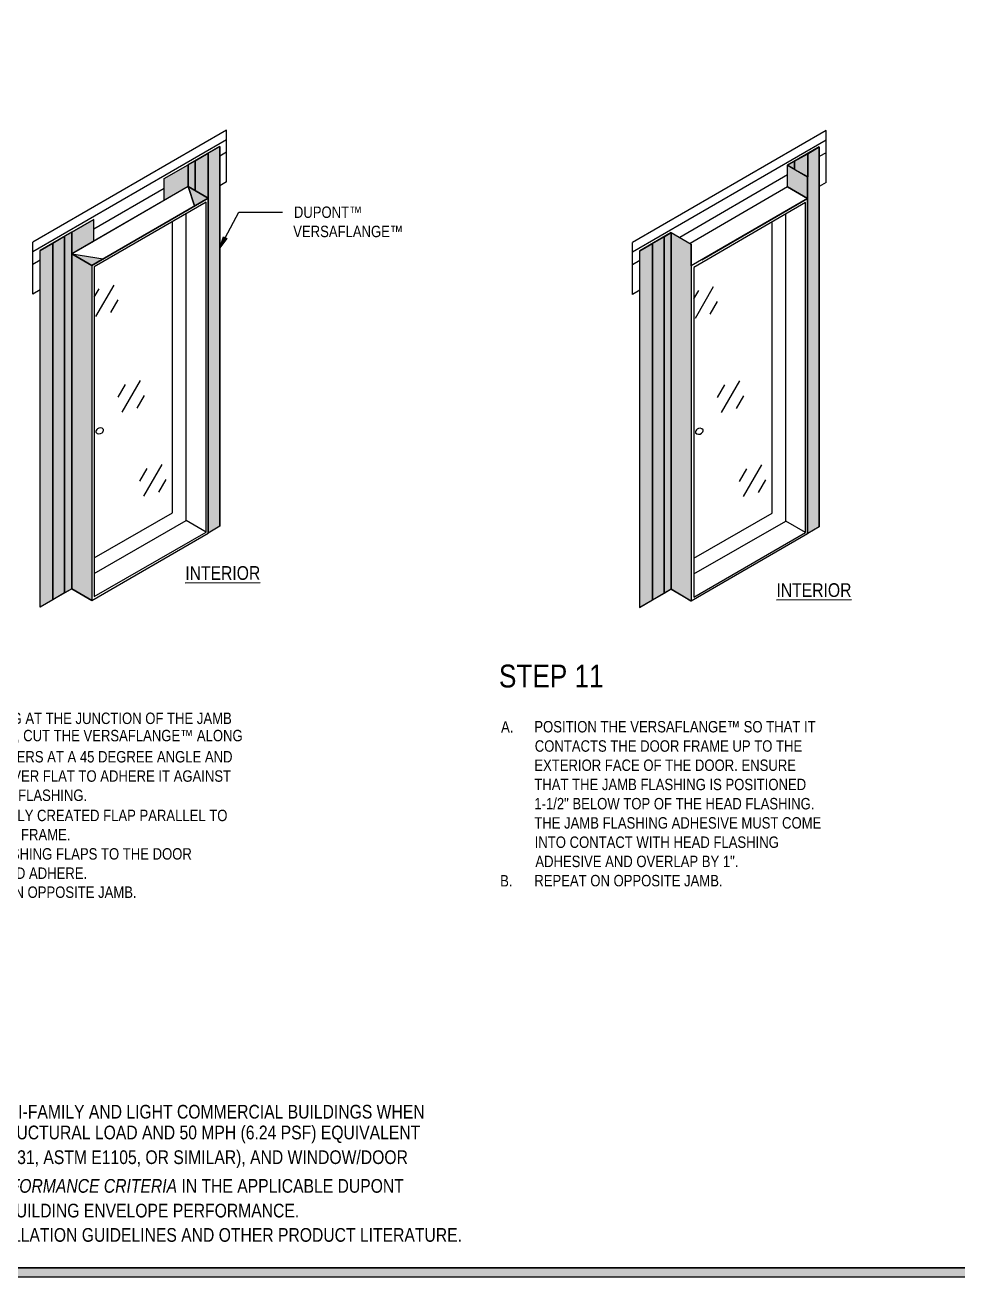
# Model space of a CAD drawing. Header units: inches. Extents: x -20.8 to 74.7, y -53.7 to 19.1.
# Drawn here: x -10.55 to 2.22, y -53.75 to -36.62 of the extents above; entities that cross this region are included whole.
import ezdxf

# ---------------------------------------------------------------- set-up
doc = ezdxf.new("R2010")
doc.units = ezdxf.units.IN
doc.header["$MEASUREMENT"] = 0
for name, color, linetype, lineweight in [('.ATI-DETAIL', 7, 'Continuous', 0), ('.ATI-HATCH', 7, 'Continuous', 0), ('.ATI-TEXT', 7, 'Continuous', 0), ('G-ANNO-TTLB', 7, 'Continuous', 0), ('TYVEK', 7, 'Continuous', 0)]:
    doc.layers.add(name, color=color, linetype=linetype, lineweight=lineweight)

# ---------------------------------------------------------------- blocks, each defined once
blk = doc.blocks.new('Block_638')
at = {"layer": '.ATI-TEXT', "char_height": 0.2, "attachment_point": 7}
for s, insert in [('\\C18;\\c0;\\FArial Narrow|b0|i0|c1;\\H0.156250;\\W1.000000;A.', (-4.033, -46.3)), ('\\C18;\\c0;\\FArial Narrow|b0|i0|c1;\\H0.156250;\\W1.000000;POSITION THE VERSAFLANGE™ SO THAT IT ', (-3.578, -46.3)), ('\\C18;\\c0;\\FArial Narrow|b0|i0|c1;\\H0.156250;\\W1.000000;CONTACTS THE DOOR FRAME UP TO THE ', (-3.572, -46.564)), ('\\C18;\\c0;\\FArial Narrow|b0|i0|c1;\\H0.156250;\\W1.000000;EXTERIOR FACE OF THE DOOR. ENSURE', (-3.578, -46.827)), ('\\C18;\\c0;\\FArial Narrow|b0|i0|c1;\\H0.156250;\\W1.000000;THAT THE JAMB FLASHING IS POSITIONED', (-3.578, -47.09)), ('\\C18;\\c0;\\FArial Narrow|b0|i0|c1;\\H0.156250;\\W1.000000;1-1/2" BELOW TOP OF THE HEAD FLASHING.', (-3.578, -47.353)), ('\\C18;\\c0;\\FArial Narrow|b0|i0|c1;\\H0.156250;\\W1.000000;THE JAMB FLASHING ADHESIVE MUST COME', (-3.579, -47.616)), ('\\C18;\\c0;\\FArial Narrow|b0|i0|c1;\\H0.156250;\\W1.000000;INTO CONTACT WITH HEAD FLASHING', (-3.573, -47.88)), ('\\C18;\\c0;\\FArial Narrow|b0|i0|c1;\\H0.156250;\\W1.000000;ADHESIVE AND OVERLAP BY 1".', (-3.564, -48.143)), ('\\C18;\\c0;\\FArial Narrow|b0|i0|c1;\\H0.156250;\\W1.000000;B.', (-4.046, -48.406)), ('\\C18;\\c0;\\FArial Narrow|b0|i0|c1;\\H0.156250;\\W1.000000;REPEAT ON OPPOSITE JAMB.', (-3.578, -48.406))]:
    blk.add_mtext(s, dxfattribs=dict(at, insert=insert))
blk = doc.blocks.new('Block_640')
at = {"layer": '.ATI-TEXT', "char_height": 0.2, "attachment_point": 7}
for s, insert in [('\\C18;\\c0;\\FArial Narrow|b0|i0|c1;\\H0.156250;\\W1.000000;A.', (-12.063, -46.185)), ('\\C18;\\c0;\\FArial Narrow|b0|i0|c1;\\H0.156250;\\W1.000000;BEGINNING AT THE JUNCTION OF THE JAMB', (-11.596, -46.185)), ('\\C18;\\c0;\\FArial Narrow|b0|i0|c1;\\H0.156250;\\W1.000000;AND HEAD, CUT THE VERSAFLANGE™ ALONG', (-11.596, -46.448)), ('\\C18;\\c0;\\FArial Narrow|b0|i0|c1;\\H0.156250;\\W1.000000;THE CORNERS AT A 45 DEGREE ANGLE AND', (-11.596, -46.711)), ('\\C18;\\c0;\\FArial Narrow|b0|i0|c1;\\H0.156250;\\W1.000000;FOLD IT OVER FLAT TO ADHERE IT AGAINST', (-11.596, -46.975)), ('\\C18;\\c0;\\FArial Narrow|b0|i0|c1;\\H0.156250;\\W1.000000;THE HEAD FLASHING.', (-11.596, -47.238)), ('\\C18;\\c0;\\FArial Narrow|b0|i0|c1;\\H0.156250;\\W1.000000;B.', (-12.064, -47.514)), ('\\C18;\\c0;\\FArial Narrow|b0|i0|c1;\\H0.156250;\\W1.000000;FOLD NEWLY CREATED FLAP PARALLEL TO', (-11.596, -47.514)), ('\\C18;\\c0;\\FArial Narrow|b0|i0|c1;\\H0.156250;\\W1.000000;THE DOOR FRAME.', (-11.596, -47.777)), ('\\C18;\\c0;\\FArial Narrow|b0|i0|c1;\\H0.156250;\\W1.000000;C.', (-12.064, -48.04)), ('\\C18;\\c0;\\FArial Narrow|b0|i0|c1;\\H0.156250;\\W1.000000;FOLD FLASHING FLAPS TO THE DOOR', (-11.596, -48.04)), ('\\C18;\\c0;\\FArial Narrow|b0|i0|c1;\\H0.156250;\\W1.000000;FRAME AND ADHERE.', (-11.596, -48.302)), ('\\C18;\\c0;\\FArial Narrow|b0|i0|c1;\\H0.156250;\\W1.000000;D.', (-12.064, -48.564)), ('\\C18;\\c0;\\FArial Narrow|b0|i0|c1;\\H0.156250;\\W1.000000;REPEAT ON OPPOSITE JAMB.', (-11.596, -48.564))]:
    blk.add_mtext(s, dxfattribs=dict(at, insert=insert))
blk = doc.blocks.new('Block_643')
at = {"layer": '.ATI-TEXT', "char_height": 0.2, "attachment_point": 7}
for s, insert in [('\\C18;\\c0;\\FArial Narrow|b0|i0|c1;\\H0.156250;\\W1.000000;DUPONT', (-6.868, -39.26)), ('\\C18;\\c0;\\FArial Narrow|b0|i0|c1;\\H0.156250;\\W1.000000;™', (-6.113, -39.259)), ('\\C18;\\c0;\\FArial Narrow|b0|i0|c1;\\H0.156250;\\W1.000000;VERSAFLANGE™', (-6.877, -39.523))]:
    blk.add_mtext(s, dxfattribs=dict(at, insert=insert))
blk = doc.blocks.new('Block_642')
at = {"layer": '.ATI-TEXT', "true_color": 0x000000, "transparency": 33554687}
h = blk.add_hatch(color=18, dxfattribs=at)
h.dxf.hatch_style = 2
h.paths.add_polyline_path([(-7.786, -39.54), (-7.883, -39.666), (-7.832, -39.516)])
at = {"layer": '.ATI-TEXT', "color": 18, "lineweight": 0, "true_color": 0x000000}
for p, q in [((-7.809, -39.528), (-7.623, -39.18)), ((-7.623, -39.18), (-7.025, -39.18))]:
    blk.add_line(p, q, dxfattribs=at)
at = {"layer": '.ATI-TEXT'}
blk.add_lwpolyline([(-7.786, -39.54), (-7.883, -39.666), (-7.832, -39.516), (-7.832, -39.516)], close=True, dxfattribs=at)
blk.add_blockref('Block_643', (0, 0), dxfattribs=at)
blk = doc.blocks.new('Block_658')
at = {"layer": '.ATI-TEXT', "char_height": 0.2, "attachment_point": 7}
for s, insert in [('\\L\\C18;\\c0;\\FArial Narrow|b0|i0|c1;\\H0.187500;\\W1.000000;NOTES:\\l', (-20.115, -51.246)), ('\\C18;\\c0;\\FArial Narrow|b0|i0|c1;\\H0.187500;\\W1.000000;INSTALLATION IS APPLICABLE FOR SINGLE-FAMILY RESIDENTIAL & WOOD-FRAMED MULITI-FAMILY AND LIGHT COMMERCIAL BUILDINGS WHEN ', (-20.115, -51.584)), ('\\C18;\\c0;\\FArial Narrow|b0|i0|c1;\\H0.187500;\\W1.000000;PERFORMANCE REQUIREMENTS DO NOT EXCEED ASTM E1677 (65 MPH EQUIVALENT STRUCTURAL LOAD AND 50 MPH (6.24 PSF) EQUIVALENT', (-20.115, -51.922)), ('\\C18;\\c0;\\FArial Narrow|b0|i0|c1;\\H0.187500;\\W1.000000;WIND-DRIVEN RAIN WATER INFILTRATION WHEN TESTED IN ACCORDANCE WITH ASTM E331, ASTM E1105, OR SIMILAR), AND WINDOW/DOOR', (-20.115, -52.26)), ('\\C18;\\c0;\\FArial Narrow|b0|i0|c1;\\H0.187500;\\W1.000000;DESIGN RATINGS THAT DO NOT EXCEED DP45. SEE \\FArial Narrow Italic|b0|i1|c1;APPLICABLE STRUCTURES AND PERFORMANCE CRITERIA \\FArial Narrow|b0|i0|c1;IN THE APPLICABLE DUPONT', (-20.112, -52.599)), ('\\C18;\\c0;\\FArial Narrow|b0|i0|c1;\\H0.187500;\\W1.000000;INSTALLATION GUIDELINE FOR MORE INFORMATION REGARDING BUILDING TYPES AND BUILDING ENVELOPE PERFORMANCE.  ', (-20.112, -52.937)), ('\\C18;\\c0;\\FArial Narrow|b0|i0|c1;\\H0.187500;\\W1.000000;ALWAYS CHECK \\L\\C160;\\c16730368;BUILDING.DUPON\\l\\LT\\l\\L.COM\\l\\C18;\\c0; FOR THE LATEST VERSIONS OF DUPONT INSTALLATION GUIDELINES AND OTHER PRODUCT LITERATURE.', (-20.092, -53.27))]:
    blk.add_mtext(s, dxfattribs=dict(at, insert=insert))

msp = doc.modelspace()

# ---------------------------------------------------------------- hatches: boundary and pattern name
at = {"layer": '.ATI-HATCH', "true_color": 0x808080, "transparency": 33554687}
h = msp.add_hatch(color=8, dxfattribs=at)
edge = h.paths.add_edge_path()
edge.add_spline(control_points=[(-9.634, -39.907), (-9.634, -39.907), (-9.479, -39.818), (-9.479, -39.818), (-9.479, -39.818), (-9.907, -39.749), (-9.907, -39.749), (-9.907, -39.749), (-9.634, -39.907), (-9.634, -39.907)], knot_values=[0, 0, 0, 0, 1, 1, 1, 2, 2, 2, 3, 3, 3, 3], degree=3, periodic=0)
edge = h.paths.add_edge_path()
edge.add_spline(control_points=[(-9.634, -44.491), (-9.634, -44.491), (-9.634, -44.491), (-9.634, -44.491), (-9.634, -44.491), (-9.634, -44.491), (-9.634, -44.491), (-9.634, -44.491), (-9.634, -44.491), (-9.634, -44.491)], knot_values=[0, 0, 0, 0, 1, 1, 1, 2, 2, 2, 3, 3, 3, 3], degree=3, periodic=0)
edge.add_line((-9.634, -44.491), (-9.634, -44.491))
edge = h.paths.add_edge_path()
edge.add_spline(control_points=[(-8.227, -39.093), (-8.227, -39.093), (-8.043, -38.986), (-8.043, -38.986), (-8.043, -38.986), (-8.043, -43.572), (-8.043, -43.572), (-8.043, -43.572), (-8.042, -43.572), (-8.042, -43.572), (-8.042, -43.572), (-8.042, -38.372), (-8.042, -38.372), (-8.042, -38.372), (-8.22, -38.475), (-8.22, -38.475), (-8.22, -38.475), (-8.22, -38.884), (-8.22, -38.884), (-8.22, -38.884), (-8.316, -38.828), (-8.316, -38.828), (-8.316, -38.828), (-8.227, -39.093), (-8.227, -39.093)], knot_values=[0, 0, 0, 0, 1, 1, 1, 2, 2, 2, 3, 3, 3, 4, 4, 4, 5, 5, 5, 6, 6, 6, 7, 7, 7, 8, 8, 8, 8], degree=3, periodic=0)
edge.add_line((-8.227, -39.093), (-8.227, -39.093))
edge = h.paths.add_edge_path()
edge.add_spline(control_points=[(-8.22, -38.475), (-8.22, -38.475), (-8.316, -38.531), (-8.316, -38.531), (-8.316, -38.531), (-8.316, -38.828), (-8.316, -38.828), (-8.316, -38.828), (-8.22, -38.884), (-8.22, -38.884), (-8.22, -38.884), (-8.22, -38.475), (-8.22, -38.475)], knot_values=[0, 0, 0, 0, 1, 1, 1, 2, 2, 2, 3, 3, 3, 4, 4, 4, 4], degree=3, periodic=0)
edge.add_line((-8.22, -38.475), (-8.22, -38.475))
edge = h.paths.add_edge_path()
edge.add_spline(control_points=[(-7.883, -38.578), (-7.883, -38.578), (-7.883, -38.28), (-7.883, -38.28), (-7.883, -38.28), (-8.042, -38.372), (-8.042, -38.372), (-8.042, -38.372), (-8.042, -43.57), (-8.042, -43.57), (-8.042, -43.57), (-7.883, -43.477), (-7.883, -43.477), (-7.883, -43.477), (-7.883, -38.578), (-7.883, -38.578)], knot_values=[0, 0, 0, 0, 1, 1, 1, 2, 2, 2, 3, 3, 3, 4, 4, 4, 5, 5, 5, 5], degree=3, periodic=0)
edge.add_line((-7.883, -38.578), (-7.883, -38.578))
edge = h.paths.add_edge_path()
edge.add_spline(control_points=[(-9.634, -39.907), (-9.634, -39.907), (-9.907, -39.749), (-9.907, -39.749), (-9.907, -39.749), (-9.907, -44.333), (-9.907, -44.333), (-9.907, -44.333), (-9.634, -44.491), (-9.634, -44.491), (-9.634, -44.491), (-9.634, -39.907), (-9.634, -39.907)], knot_values=[0, 0, 0, 0, 1, 1, 1, 2, 2, 2, 3, 3, 3, 4, 4, 4, 4], degree=3, periodic=0)
edge.add_line((-9.634, -39.907), (-9.634, -39.907))
edge = h.paths.add_edge_path()
edge.add_spline(control_points=[(-10.167, -39.735), (-10.167, -39.735), (-10.167, -39.602), (-10.167, -39.602), (-10.167, -39.602), (-10.34, -39.702), (-10.34, -39.702), (-10.34, -39.702), (-10.34, -40.242), (-10.34, -40.242), (-10.34, -40.242), (-10.34, -44.584), (-10.34, -44.584), (-10.34, -44.584), (-10.167, -44.484), (-10.167, -44.484), (-10.167, -44.484), (-10.167, -39.735), (-10.167, -39.735)], knot_values=[0, 0, 0, 0, 1, 1, 1, 2, 2, 2, 3, 3, 3, 4, 4, 4, 5, 5, 5, 6, 6, 6, 6], degree=3, periodic=0)
edge.add_line((-10.167, -39.735), (-10.167, -39.735))
edge = h.paths.add_edge_path()
edge.add_spline(control_points=[(-10.005, -39.641), (-10.005, -39.641), (-10.005, -39.509), (-10.005, -39.509), (-10.005, -39.509), (-10.167, -39.602), (-10.167, -39.602), (-10.167, -39.602), (-10.167, -39.735), (-10.167, -39.735), (-10.167, -39.735), (-10.167, -44.484), (-10.167, -44.484), (-10.167, -44.484), (-10.005, -44.39), (-10.005, -44.39), (-10.005, -44.39), (-10.005, -39.641), (-10.005, -39.641)], knot_values=[0, 0, 0, 0, 1, 1, 1, 2, 2, 2, 3, 3, 3, 4, 4, 4, 5, 5, 5, 6, 6, 6, 6], degree=3, periodic=0)
edge.add_line((-10.005, -39.641), (-10.005, -39.641))
edge = h.paths.add_edge_path()
edge.add_spline(control_points=[(-9.907, -39.749), (-9.907, -39.749), (-9.907, -39.452), (-9.907, -39.452), (-9.907, -39.452), (-10.005, -39.509), (-10.005, -39.509), (-10.005, -39.509), (-10.005, -39.641), (-10.005, -39.641), (-10.005, -39.641), (-10.005, -44.39), (-10.005, -44.39), (-10.005, -44.39), (-9.907, -44.333), (-9.907, -44.333), (-9.907, -44.333), (-9.907, -39.749), (-9.907, -39.749)], knot_values=[0, 0, 0, 0, 1, 1, 1, 2, 2, 2, 3, 3, 3, 4, 4, 4, 5, 5, 5, 6, 6, 6, 6], degree=3, periodic=0)
edge.add_line((-9.907, -39.749), (-9.907, -39.749))
edge = h.paths.add_edge_path()
edge.add_spline(control_points=[(-8.316, -38.531), (-8.316, -38.531), (-8.642, -38.72), (-8.642, -38.72), (-8.642, -38.72), (-8.642, -39.017), (-8.642, -39.017), (-8.642, -39.017), (-8.316, -38.828), (-8.316, -38.828), (-8.316, -38.828), (-8.316, -38.531), (-8.316, -38.531)], knot_values=[0, 0, 0, 0, 1, 1, 1, 2, 2, 2, 3, 3, 3, 4, 4, 4, 4], degree=3, periodic=0)
edge.add_line((-8.316, -38.531), (-8.316, -38.531))
edge = h.paths.add_edge_path()
edge.add_spline(control_points=[(-8.043, -38.986), (-8.043, -38.986), (-8.316, -38.828), (-8.316, -38.828), (-8.316, -38.828), (-8.227, -39.093), (-8.227, -39.093), (-8.227, -39.093), (-8.043, -38.986), (-8.043, -38.986)], knot_values=[0, 0, 0, 0, 1, 1, 1, 2, 2, 2, 3, 3, 3, 3], degree=3, periodic=0)
edge.add_line((-8.043, -38.986), (-8.043, -38.986))
edge = h.paths.add_edge_path()
edge.add_spline(control_points=[(-9.479, -39.818), (-9.479, -39.818), (-9.907, -39.749), (-9.907, -39.749), (-9.907, -39.749), (-9.634, -39.907), (-9.634, -39.907), (-9.634, -39.907), (-9.479, -39.818), (-9.479, -39.818)], knot_values=[0, 0, 0, 0, 1, 1, 1, 2, 2, 2, 3, 3, 3, 3], degree=3, periodic=0)
edge.add_line((-9.479, -39.818), (-9.479, -39.818))
h = msp.add_hatch(color=8, dxfattribs=at)
edge = h.paths.add_edge_path()
edge.add_spline(control_points=[(-0.016, -38.481), (-0.016, -38.481), (-0.112, -38.537), (-0.112, -38.537), (-0.112, -38.537), (-0.016, -38.593), (-0.016, -38.593), (-0.016, -38.593), (-0.016, -38.481), (-0.016, -38.481)], knot_values=[0, 0, 0, 0, 1, 1, 1, 2, 2, 2, 3, 3, 3, 3], degree=3, periodic=0)
edge = h.paths.add_edge_path()
edge.add_spline(control_points=[(0.162, -38.379), (0.162, -38.379), (-0.016, -38.481), (-0.016, -38.481), (-0.016, -38.481), (-0.016, -38.593), (-0.016, -38.593), (-0.016, -38.593), (0.162, -38.695), (0.162, -38.695), (0.162, -38.695), (0.162, -38.379), (0.162, -38.379)], knot_values=[0, 0, 0, 0, 1, 1, 1, 2, 2, 2, 3, 3, 3, 4, 4, 4, 4], degree=3, periodic=0)
edge.add_line((0.162, -38.379), (0.162, -38.379))
edge = h.paths.add_edge_path()
edge.add_spline(control_points=[(0.321, -38.584), (0.321, -38.584), (0.321, -38.286), (0.321, -38.286), (0.321, -38.286), (0.162, -38.379), (0.162, -38.379), (0.162, -38.379), (0.162, -43.576), (0.162, -43.576), (0.162, -43.576), (0.321, -43.484), (0.321, -43.484), (0.321, -43.484), (0.321, -38.584), (0.321, -38.584)], knot_values=[0, 0, 0, 0, 1, 1, 1, 2, 2, 2, 3, 3, 3, 4, 4, 4, 5, 5, 5, 5], degree=3, periodic=0)
edge.add_line((0.321, -38.584), (0.321, -38.584))
h = msp.add_hatch(color=8, dxfattribs=at)
edge = h.paths.add_edge_path()
edge.add_spline(control_points=[(0.161, -38.695), (0.161, -38.695), (-0.112, -38.537), (-0.112, -38.537), (-0.112, -38.537), (-0.112, -38.834), (-0.112, -38.834), (-0.112, -38.834), (0.161, -38.992), (0.161, -38.992), (0.161, -38.992), (0.161, -38.695), (0.161, -38.695)], knot_values=[0, 0, 0, 0, 1, 1, 1, 2, 2, 2, 3, 3, 3, 4, 4, 4, 4], degree=3, periodic=0)
edge = h.paths.add_edge_path()
edge.add_spline(control_points=[(-1.963, -39.741), (-1.963, -39.741), (-1.963, -39.608), (-1.963, -39.608), (-1.963, -39.608), (-2.136, -39.709), (-2.136, -39.709), (-2.136, -39.709), (-2.136, -40.248), (-2.136, -40.248), (-2.136, -40.248), (-2.136, -44.59), (-2.136, -44.59), (-2.136, -44.59), (-1.963, -44.49), (-1.963, -44.49), (-1.963, -44.49), (-1.963, -39.741), (-1.963, -39.741)], knot_values=[0, 0, 0, 0, 1, 1, 1, 2, 2, 2, 3, 3, 3, 4, 4, 4, 5, 5, 5, 6, 6, 6, 6], degree=3, periodic=0)
edge.add_line((-1.963, -39.741), (-1.963, -39.741))
edge = h.paths.add_edge_path()
edge.add_spline(control_points=[(-1.801, -39.648), (-1.801, -39.648), (-1.801, -39.515), (-1.801, -39.515), (-1.801, -39.515), (-1.963, -39.608), (-1.963, -39.608), (-1.963, -39.608), (-1.963, -39.741), (-1.963, -39.741), (-1.963, -39.741), (-1.963, -44.49), (-1.963, -44.49), (-1.963, -44.49), (-1.801, -44.396), (-1.801, -44.396), (-1.801, -44.396), (-1.801, -39.648), (-1.801, -39.648)], knot_values=[0, 0, 0, 0, 1, 1, 1, 2, 2, 2, 3, 3, 3, 4, 4, 4, 5, 5, 5, 6, 6, 6, 6], degree=3, periodic=0)
edge.add_line((-1.801, -39.648), (-1.801, -39.648))
edge = h.paths.add_edge_path()
edge.add_spline(control_points=[(-1.704, -39.458), (-1.704, -39.458), (-1.801, -39.515), (-1.801, -39.515), (-1.801, -39.515), (-1.801, -39.648), (-1.801, -39.648), (-1.801, -39.648), (-1.801, -44.396), (-1.801, -44.396), (-1.801, -44.396), (-1.704, -44.339), (-1.704, -44.339), (-1.704, -44.339), (-1.704, -39.458), (-1.704, -39.458)], knot_values=[0, 0, 0, 0, 1, 1, 1, 2, 2, 2, 3, 3, 3, 4, 4, 4, 5, 5, 5, 5], degree=3, periodic=0)
edge.add_line((-1.704, -39.458), (-1.704, -39.458))
edge = h.paths.add_edge_path()
edge.add_spline(control_points=[(-1.431, -39.616), (-1.431, -39.616), (-1.704, -39.458), (-1.704, -39.458), (-1.704, -39.458), (-1.704, -39.755), (-1.704, -39.755), (-1.704, -39.755), (-1.704, -44.339), (-1.704, -44.339), (-1.704, -44.339), (-1.435, -44.5), (-1.435, -44.5), (-1.435, -44.5), (-1.431, -44.497), (-1.431, -44.497), (-1.431, -44.497), (-1.431, -39.616), (-1.431, -39.616)], knot_values=[0, 0, 0, 0, 1, 1, 1, 2, 2, 2, 3, 3, 3, 4, 4, 4, 5, 5, 5, 6, 6, 6, 6], degree=3, periodic=0)
edge.add_line((-1.431, -39.616), (-1.431, -39.616))
h = msp.add_hatch(color=8, dxfattribs=at)
edge = h.paths.add_edge_path()
edge.add_spline(control_points=[(-8.316, -38.828), (-8.316, -38.828), (-8.227, -39.093), (-8.227, -39.093), (-8.227, -39.093), (-8.043, -38.986), (-8.043, -38.986), (-8.043, -38.986), (-8.316, -38.828), (-8.316, -38.828)], knot_values=[0, 0, 0, 0, 1, 1, 1, 2, 2, 2, 3, 3, 3, 3], degree=3, periodic=0)
edge = h.paths.add_edge_path()
edge.add_spline(control_points=[(-9.479, -39.818), (-9.479, -39.818), (-9.907, -39.749), (-9.907, -39.749), (-9.907, -39.749), (-9.634, -39.907), (-9.634, -39.907), (-9.634, -39.907), (-9.479, -39.818), (-9.479, -39.818)], knot_values=[0, 0, 0, 0, 1, 1, 1, 2, 2, 2, 3, 3, 3, 3], degree=3, periodic=0)
edge.add_line((-9.479, -39.818), (-9.479, -39.818))
at = {"layer": '.ATI-HATCH', "true_color": 0x808080, "transparency": 33554559}
msp.add_hatch(color=8, dxfattribs=at).paths.add_polyline_path([(-9.607, -39.278), (-9.907, -39.452), (-9.907, -39.749), (-9.607, -39.575)])
at = {"layer": 'G-ANNO-TTLB', "true_color": 0xb9529f, "transparency": 33554687}
h = msp.add_hatch(color=233, dxfattribs=at)
edge = h.paths.add_edge_path()
edge.add_spline(control_points=[(19.883, -53.749), (19.883, -53.749), (-20.817, -53.749), (-20.817, -53.749), (-20.817, -53.749), (-20.817, -19.613), (-20.817, -19.613), (-20.817, -19.613), (19.883, -19.613), (19.883, -19.613), (19.883, -19.613), (19.883, -53.749), (19.883, -53.749)], knot_values=[0, 0, 0, 0, 1, 1, 1, 2, 2, 2, 3, 3, 3, 4, 4, 4, 4], degree=3, periodic=0)
edge = h.paths.add_edge_path()
edge.add_spline(control_points=[(-20.692, -19.738), (-20.692, -19.738), (-20.692, -53.624), (-20.692, -53.624), (-20.692, -53.624), (19.758, -53.624), (19.758, -53.624), (19.758, -53.624), (19.758, -19.738), (19.758, -19.738), (19.758, -19.738), (-20.692, -19.738), (-20.692, -19.738)], knot_values=[0, 0, 0, 0, 1, 1, 1, 2, 2, 2, 3, 3, 3, 4, 4, 4, 4], degree=3, periodic=0)
edge.add_line((-20.692, -19.738), (-20.692, -19.738))

# ---------------------------------------------------------------- linework, layer by layer
at = {"layer": '.ATI-DETAIL', "color": 251, "lineweight": 25, "true_color": 0x5b5b5b}
for p, q in [((-9.599, -40.344), (-9.533, -40.23)), ((-9.578, -40.608), (-9.328, -40.176)), ((-1.395, -40.367), (-1.329, -40.253)), ((-1.374, -40.631), (-1.125, -40.198)), ((-9.373, -40.553), (-9.273, -40.38)), ((-1.17, -40.576), (-1.07, -40.403)), ((-9.274, -41.709), (-9.174, -41.536)), ((-9.219, -41.914), (-8.969, -41.481)), ((-1.07, -41.715), (-0.97, -41.542)), ((-1.015, -41.92), (-0.765, -41.487)), ((-9.014, -41.859), (-8.914, -41.686)), ((-0.81, -41.865), (-0.71, -41.692)), ((-8.92, -43.065), (-8.67, -42.632)), ((-0.716, -43.071), (-0.466, -42.638)), ((-8.975, -42.86), (-8.875, -42.687)), ((-0.771, -42.866), (-0.671, -42.693)), ((-8.715, -43.01), (-8.615, -42.837)), ((-0.512, -43.016), (-0.412, -42.843))]:
    msp.add_line(p, q, dxfattribs=at)
at = {"layer": '.ATI-HATCH'}
msp.add_lwpolyline([(-9.607, -39.278), (-9.907, -39.452), (-9.907, -39.749), (-9.607, -39.575)], close=True, dxfattribs=at)
for points, knots in [([(-7.883, -38.578), (-7.883, -38.578), (-7.883, -38.28), (-7.883, -38.28), (-7.883, -38.28), (-8.042, -38.372), (-8.042, -38.372), (-8.042, -38.372), (-8.042, -43.57), (-8.042, -43.57), (-8.042, -43.57), (-7.883, -43.477), (-7.883, -43.477), (-7.883, -43.477), (-7.883, -38.578), (-7.883, -38.578)], [0, 0, 0, 0, 1, 1, 1, 2, 2, 2, 3, 3, 3, 4, 4, 4, 5, 5, 5, 5]), ([(0.321, -38.584), (0.321, -38.584), (0.321, -38.286), (0.321, -38.286), (0.321, -38.286), (0.162, -38.379), (0.162, -38.379), (0.162, -38.379), (0.162, -43.576), (0.162, -43.576), (0.162, -43.576), (0.321, -43.484), (0.321, -43.484), (0.321, -43.484), (0.321, -38.584), (0.321, -38.584)], [0, 0, 0, 0, 1, 1, 1, 2, 2, 2, 3, 3, 3, 4, 4, 4, 5, 5, 5, 5]), ([(-8.316, -38.531), (-8.316, -38.531), (-8.642, -38.72), (-8.642, -38.72), (-8.642, -38.72), (-8.642, -39.017), (-8.642, -39.017), (-8.642, -39.017), (-8.316, -38.828), (-8.316, -38.828), (-8.316, -38.828), (-8.316, -38.531), (-8.316, -38.531)], [0, 0, 0, 0, 1, 1, 1, 2, 2, 2, 3, 3, 3, 4, 4, 4, 4]), ([(-8.227, -39.093), (-8.227, -39.093), (-8.043, -38.986), (-8.043, -38.986), (-8.043, -38.986), (-8.043, -43.572), (-8.043, -43.572), (-8.043, -43.572), (-8.042, -43.572), (-8.042, -43.572), (-8.042, -43.572), (-8.042, -38.372), (-8.042, -38.372), (-8.042, -38.372), (-8.22, -38.475), (-8.22, -38.475), (-8.22, -38.475), (-8.22, -38.884), (-8.22, -38.884), (-8.22, -38.884), (-8.316, -38.828), (-8.316, -38.828), (-8.316, -38.828), (-8.227, -39.093), (-8.227, -39.093)], [0, 0, 0, 0, 1, 1, 1, 2, 2, 2, 3, 3, 3, 4, 4, 4, 5, 5, 5, 6, 6, 6, 7, 7, 7, 8, 8, 8, 8]), ([(-8.22, -38.475), (-8.22, -38.475), (-8.316, -38.531), (-8.316, -38.531), (-8.316, -38.531), (-8.316, -38.828), (-8.316, -38.828), (-8.316, -38.828), (-8.22, -38.884), (-8.22, -38.884), (-8.22, -38.884), (-8.22, -38.475), (-8.22, -38.475)], [0, 0, 0, 0, 1, 1, 1, 2, 2, 2, 3, 3, 3, 4, 4, 4, 4]), ([(-0.016, -38.481), (-0.016, -38.481), (-0.112, -38.537), (-0.112, -38.537), (-0.112, -38.537), (-0.016, -38.593), (-0.016, -38.593), (-0.016, -38.593), (-0.016, -38.481), (-0.016, -38.481)], [0, 0, 0, 0, 1, 1, 1, 2, 2, 2, 3, 3, 3, 3]), ([(0.161, -38.695), (0.161, -38.695), (-0.112, -38.537), (-0.112, -38.537), (-0.112, -38.537), (-0.112, -38.834), (-0.112, -38.834), (-0.112, -38.834), (0.161, -38.992), (0.161, -38.992), (0.161, -38.992), (0.161, -38.695), (0.161, -38.695)], [0, 0, 0, 0, 1, 1, 1, 2, 2, 2, 3, 3, 3, 4, 4, 4, 4]), ([(0.162, -38.379), (0.162, -38.379), (-0.016, -38.481), (-0.016, -38.481), (-0.016, -38.481), (-0.016, -38.593), (-0.016, -38.593), (-0.016, -38.593), (0.162, -38.695), (0.162, -38.695), (0.162, -38.695), (0.162, -38.379), (0.162, -38.379)], [0, 0, 0, 0, 1, 1, 1, 2, 2, 2, 3, 3, 3, 4, 4, 4, 4]), ([(-8.043, -38.986), (-8.043, -38.986), (-8.316, -38.828), (-8.316, -38.828), (-8.316, -38.828), (-8.227, -39.093), (-8.227, -39.093), (-8.227, -39.093), (-8.043, -38.986), (-8.043, -38.986)], [0, 0, 0, 0, 1, 1, 1, 2, 2, 2, 3, 3, 3, 3]), ([(-8.316, -38.828), (-8.316, -38.828), (-8.227, -39.093), (-8.227, -39.093), (-8.227, -39.093), (-8.043, -38.986), (-8.043, -38.986), (-8.043, -38.986), (-8.316, -38.828), (-8.316, -38.828)], [0, 0, 0, 0, 1, 1, 1, 2, 2, 2, 3, 3, 3, 3]), ([(-10.005, -39.641), (-10.005, -39.641), (-10.005, -39.509), (-10.005, -39.509), (-10.005, -39.509), (-10.167, -39.602), (-10.167, -39.602), (-10.167, -39.602), (-10.167, -39.735), (-10.167, -39.735), (-10.167, -39.735), (-10.167, -44.484), (-10.167, -44.484), (-10.167, -44.484), (-10.005, -44.39), (-10.005, -44.39), (-10.005, -44.39), (-10.005, -39.641), (-10.005, -39.641)], [0, 0, 0, 0, 1, 1, 1, 2, 2, 2, 3, 3, 3, 4, 4, 4, 5, 5, 5, 6, 6, 6, 6]), ([(-9.907, -39.749), (-9.907, -39.749), (-9.907, -39.452), (-9.907, -39.452), (-9.907, -39.452), (-10.005, -39.509), (-10.005, -39.509), (-10.005, -39.509), (-10.005, -39.641), (-10.005, -39.641), (-10.005, -39.641), (-10.005, -44.39), (-10.005, -44.39), (-10.005, -44.39), (-9.907, -44.333), (-9.907, -44.333), (-9.907, -44.333), (-9.907, -39.749), (-9.907, -39.749)], [0, 0, 0, 0, 1, 1, 1, 2, 2, 2, 3, 3, 3, 4, 4, 4, 5, 5, 5, 6, 6, 6, 6]), ([(-1.801, -39.648), (-1.801, -39.648), (-1.801, -39.515), (-1.801, -39.515), (-1.801, -39.515), (-1.963, -39.608), (-1.963, -39.608), (-1.963, -39.608), (-1.963, -39.741), (-1.963, -39.741), (-1.963, -39.741), (-1.963, -44.49), (-1.963, -44.49), (-1.963, -44.49), (-1.801, -44.396), (-1.801, -44.396), (-1.801, -44.396), (-1.801, -39.648), (-1.801, -39.648)], [0, 0, 0, 0, 1, 1, 1, 2, 2, 2, 3, 3, 3, 4, 4, 4, 5, 5, 5, 6, 6, 6, 6]), ([(-1.704, -39.458), (-1.704, -39.458), (-1.801, -39.515), (-1.801, -39.515), (-1.801, -39.515), (-1.801, -39.648), (-1.801, -39.648), (-1.801, -39.648), (-1.801, -44.396), (-1.801, -44.396), (-1.801, -44.396), (-1.704, -44.339), (-1.704, -44.339), (-1.704, -44.339), (-1.704, -39.458), (-1.704, -39.458)], [0, 0, 0, 0, 1, 1, 1, 2, 2, 2, 3, 3, 3, 4, 4, 4, 5, 5, 5, 5]), ([(-1.431, -39.616), (-1.431, -39.616), (-1.704, -39.458), (-1.704, -39.458), (-1.704, -39.458), (-1.704, -39.755), (-1.704, -39.755), (-1.704, -39.755), (-1.704, -44.339), (-1.704, -44.339), (-1.704, -44.339), (-1.435, -44.5), (-1.435, -44.5), (-1.435, -44.5), (-1.431, -44.497), (-1.431, -44.497), (-1.431, -44.497), (-1.431, -39.616), (-1.431, -39.616)], [0, 0, 0, 0, 1, 1, 1, 2, 2, 2, 3, 3, 3, 4, 4, 4, 5, 5, 5, 6, 6, 6, 6]), ([(-10.167, -39.735), (-10.167, -39.735), (-10.167, -39.602), (-10.167, -39.602), (-10.167, -39.602), (-10.34, -39.702), (-10.34, -39.702), (-10.34, -39.702), (-10.34, -40.242), (-10.34, -40.242), (-10.34, -40.242), (-10.34, -44.584), (-10.34, -44.584), (-10.34, -44.584), (-10.167, -44.484), (-10.167, -44.484), (-10.167, -44.484), (-10.167, -39.735), (-10.167, -39.735)], [0, 0, 0, 0, 1, 1, 1, 2, 2, 2, 3, 3, 3, 4, 4, 4, 5, 5, 5, 6, 6, 6, 6]), ([(-1.963, -39.741), (-1.963, -39.741), (-1.963, -39.608), (-1.963, -39.608), (-1.963, -39.608), (-2.136, -39.709), (-2.136, -39.709), (-2.136, -39.709), (-2.136, -40.248), (-2.136, -40.248), (-2.136, -40.248), (-2.136, -44.59), (-2.136, -44.59), (-2.136, -44.59), (-1.963, -44.49), (-1.963, -44.49), (-1.963, -44.49), (-1.963, -39.741), (-1.963, -39.741)], [0, 0, 0, 0, 1, 1, 1, 2, 2, 2, 3, 3, 3, 4, 4, 4, 5, 5, 5, 6, 6, 6, 6]), ([(-9.634, -39.907), (-9.634, -39.907), (-9.479, -39.818), (-9.479, -39.818), (-9.479, -39.818), (-9.907, -39.749), (-9.907, -39.749), (-9.907, -39.749), (-9.634, -39.907), (-9.634, -39.907)], [0, 0, 0, 0, 1, 1, 1, 2, 2, 2, 3, 3, 3, 3]), ([(-9.634, -39.907), (-9.634, -39.907), (-9.907, -39.749), (-9.907, -39.749), (-9.907, -39.749), (-9.907, -44.333), (-9.907, -44.333), (-9.907, -44.333), (-9.634, -44.491), (-9.634, -44.491), (-9.634, -44.491), (-9.634, -39.907), (-9.634, -39.907)], [0, 0, 0, 0, 1, 1, 1, 2, 2, 2, 3, 3, 3, 4, 4, 4, 4]), ([(-9.479, -39.818), (-9.479, -39.818), (-9.907, -39.749), (-9.907, -39.749), (-9.907, -39.749), (-9.634, -39.907), (-9.634, -39.907), (-9.634, -39.907), (-9.479, -39.818), (-9.479, -39.818)], [0, 0, 0, 0, 1, 1, 1, 2, 2, 2, 3, 3, 3, 3]), ([(-9.479, -39.818), (-9.479, -39.818), (-9.907, -39.749), (-9.907, -39.749), (-9.907, -39.749), (-9.634, -39.907), (-9.634, -39.907), (-9.634, -39.907), (-9.479, -39.818), (-9.479, -39.818)], [0, 0, 0, 0, 1, 1, 1, 2, 2, 2, 3, 3, 3, 3]), ([(-9.634, -44.491), (-9.634, -44.491), (-9.634, -44.491), (-9.634, -44.491), (-9.634, -44.491), (-9.634, -44.491), (-9.634, -44.491), (-9.634, -44.491), (-9.634, -44.491), (-9.634, -44.491)], [0, 0, 0, 0, 1, 1, 1, 2, 2, 2, 3, 3, 3, 3])]:
    msp.add_open_spline(points, degree=3, knots=knots, dxfattribs=at)
at = {"layer": 'G-ANNO-TTLB', "color": 233, "lineweight": 9, "true_color": 0xb9529f}
for p, q in [((-20.817, -53.749), (19.883, -53.749)), ((-20.692, -53.624), (19.758, -53.624)), ((19.758, -53.624), (-20.692, -53.624))]:
    msp.add_line(p, q, dxfattribs=at)
at = {"layer": 'G-ANNO-TTLB'}
for points in [[(19.883, -53.749), (19.883, -53.749), (-20.817, -53.749), (-20.817, -53.749), (-20.817, -53.749), (-20.817, -19.613), (-20.817, -19.613), (-20.817, -19.613), (19.883, -19.613), (19.883, -19.613), (19.883, -19.613), (19.883, -53.749), (19.883, -53.749)], [(-20.692, -19.738), (-20.692, -19.738), (-20.692, -53.624), (-20.692, -53.624), (-20.692, -53.624), (19.758, -53.624), (19.758, -53.624), (19.758, -53.624), (19.758, -19.738), (19.758, -19.738), (19.758, -19.738), (-20.692, -19.738), (-20.692, -19.738)]]:
    msp.add_open_spline(points, degree=3, knots=[0, 0, 0, 0, 1, 1, 1, 2, 2, 2, 3, 3, 3, 4, 4, 4, 4], dxfattribs=at)
at = {"layer": 'TYVEK', "color": 1, "lineweight": 25, "true_color": 0xff0000}
for p, q in [((-7.791, -38.057), (-10.439, -39.59)), ((-7.791, -38.189), (-10.439, -39.721)), ((-7.791, -38.766), (-7.791, -38.057)), ((0.413, -38.063), (-2.236, -39.596)), ((0.413, -38.195), (-2.236, -39.728)), ((0.413, -38.772), (0.413, -38.063)), ((-7.883, -38.28), (-8.316, -38.531)), ((-7.883, -38.578), (-7.883, -38.28)), ((-7.791, -38.36), (-7.883, -38.413)), ((0.321, -38.286), (-0.112, -38.537)), ((0.321, -38.584), (0.321, -38.286)), ((0.413, -38.366), (0.321, -38.419)), ((-8.642, -38.72), (-8.316, -38.531)), ((-8.316, -38.828), (-8.316, -38.531)), ((-8.22, -38.884), (-8.22, -38.475)), ((-8.042, -43.57), (-8.042, -38.372)), ((-0.112, -38.537), (0.161, -38.695)), ((-0.112, -38.834), (-0.112, -38.537)), ((-0.016, -38.593), (-0.016, -38.481)), ((0.162, -43.576), (0.162, -38.379)), ((-7.883, -43.477), (-7.883, -38.578)), ((-7.883, -43.477), (-7.883, -38.578)), ((-0.112, -38.67), (-1.589, -39.524)), ((0.161, -38.992), (0.161, -38.695)), ((0.321, -43.484), (0.321, -38.584)), ((-8.642, -38.853), (-9.607, -39.411)), ((-8.642, -39.017), (-8.642, -38.72)), ((-8.316, -38.828), (-8.227, -39.093)), ((-7.791, -38.766), (-7.883, -38.82)), ((0.413, -38.772), (0.321, -38.826)), ((0.161, -43.576), (0.161, -38.992)), ((-9.907, -39.452), (-9.607, -39.278)), ((-9.607, -39.575), (-9.607, -39.278)), ((-9.907, -39.452), (-10.34, -39.702)), ((-10.005, -39.641), (-10.005, -39.509)), ((-9.907, -39.749), (-9.907, -39.452)), ((-1.704, -39.458), (-2.136, -39.709)), ((-1.801, -39.648), (-1.801, -39.515)), ((-1.704, -39.458), (-1.431, -39.616)), ((-1.704, -39.755), (-1.704, -39.458)), ((-10.439, -40.299), (-10.439, -39.59)), ((-10.34, -40.242), (-10.34, -39.702)), ((-10.167, -39.735), (-10.167, -39.602)), ((-10.167, -44.484), (-10.167, -39.735)), ((-10.005, -44.39), (-10.005, -39.641)), ((-2.236, -40.305), (-2.236, -39.596)), ((-2.136, -40.248), (-2.136, -39.709)), ((-1.963, -39.741), (-1.963, -39.608)), ((-1.963, -44.49), (-1.963, -39.741)), ((-1.801, -44.396), (-1.801, -39.648)), ((-1.431, -39.913), (-1.431, -39.616)), ((-10.34, -39.835), (-10.439, -39.893)), ((-9.907, -44.333), (-9.907, -39.749)), ((-9.907, -39.749), (-9.479, -39.818)), ((-2.136, -39.841), (-2.236, -39.899)), ((-1.704, -44.339), (-1.704, -39.755)), ((-10.34, -40.242), (-10.439, -40.299)), ((-10.34, -44.584), (-10.34, -40.242)), ((-2.136, -40.248), (-2.236, -40.305)), ((-2.136, -44.59), (-2.136, -40.248)), ((-8.043, -43.512), (-8.043, -43.162)), ((0.161, -43.518), (0.161, -43.168)), ((-7.883, -43.477), (-8.043, -43.57)), ((0.321, -43.484), (0.161, -43.576)), ((-9.907, -44.333), (-10.344, -44.586)), ((-9.907, -44.333), (-9.634, -44.491)), ((-1.704, -44.339), (-2.14, -44.592))]:
    msp.add_line(p, q, dxfattribs=at)
at = {"layer": 'TYVEK', "color": 3, "lineweight": 25, "true_color": 0x00ff00}
for p, q in [((-8.316, -38.828), (-9.65, -39.601)), ((-8.316, -38.828), (-8.043, -38.986)), ((-0.112, -38.834), (-1.447, -39.607)), ((-0.112, -38.834), (0.161, -38.992)), ((-9.907, -44.333), (-9.907, -39.749)), ((-8.07, -43.557), (-8.342, -43.399)), ((0.134, -43.563), (-0.139, -43.405)), ((-9.907, -44.333), (-9.634, -44.491)), ((-1.704, -44.339), (-1.431, -44.497)), ((-9.634, -44.491), (-9.634, -44.491))]:
    msp.add_line(p, q, dxfattribs=at)
at = {"layer": 'TYVEK', "color": 1, "lineweight": 25, "true_color": 0xff0000}
for points in [[(-9.907, -39.749), (-9.634, -39.907), (-8.043, -38.986), (-8.316, -38.828)], [(-1.704, -39.458), (-1.431, -39.616), (-1.431, -44.503), (-1.704, -44.339)], [(-9.907, -39.749), (-9.634, -39.907), (-9.634, -44.491), (-9.907, -44.333)]]:
    msp.add_lwpolyline(points, close=True, dxfattribs=at)
for points in [[(-9.489, -39.823), (-8.043, -38.986), (-8.316, -38.828), (-9.65, -39.601)], [(-1.286, -39.829), (0.161, -38.992), (-0.112, -38.834), (-1.447, -39.607)]]:
    msp.add_lwpolyline(points, dxfattribs=at)
at = {"layer": 'TYVEK', "color": 3, "lineweight": 25, "true_color": 0x00ff00}
for points in [[(-8.043, -43.572), (-8.043, -38.986), (-9.634, -39.907), (-9.634, -44.491)], [(-8.07, -43.557), (-8.07, -39.043), (-9.599, -39.928), (-9.599, -44.44)], [(0.161, -43.578), (0.161, -38.992), (-1.431, -39.913), (-1.431, -44.497)], [(0.134, -43.563), (0.134, -39.049), (-1.395, -39.934), (-1.395, -44.446)]]:
    msp.add_lwpolyline(points, close=True, dxfattribs=at)
for points in [[(-9.599, -44.124), (-8.342, -43.399), (-8.342, -39.201)], [(-1.395, -44.13), (-0.139, -43.405), (-0.139, -39.207)], [(-9.599, -43.909), (-8.529, -43.291), (-8.529, -39.309)], [(-1.395, -43.915), (-0.326, -43.297), (-0.326, -39.315)]]:
    msp.add_lwpolyline(points, dxfattribs=at)
for points in [[(-9.472, -42.152), (-9.493, -42.126), (-9.53, -42.123), (-9.556, -42.144), (-9.57, -42.155), (-9.578, -42.173), (-9.577, -42.191)], [(-1.268, -42.158), (-1.289, -42.132), (-1.327, -42.129), (-1.352, -42.15), (-1.366, -42.161), (-1.374, -42.179), (-1.374, -42.197)], [(-9.577, -42.191), (-9.556, -42.216), (-9.518, -42.219), (-9.493, -42.197), (-9.479, -42.186), (-9.472, -42.169), (-9.472, -42.152)], [(-9.577, -42.191), (-9.556, -42.216), (-9.518, -42.219), (-9.493, -42.197), (-9.479, -42.186), (-9.472, -42.169), (-9.472, -42.152)], [(-1.374, -42.197), (-1.352, -42.222), (-1.314, -42.225), (-1.289, -42.203), (-1.276, -42.192), (-1.268, -42.175), (-1.268, -42.158)], [(-1.374, -42.197), (-1.352, -42.222), (-1.314, -42.225), (-1.289, -42.203), (-1.276, -42.192), (-1.268, -42.175), (-1.268, -42.158)]]:
    msp.add_open_spline(points, degree=3, knots=[0, 0, 0, 0, 1, 1, 1, 2, 2, 2, 2], dxfattribs=at)

# ---------------------------------------------------------------- block references
at = {"layer": '.ATI-TEXT'}
for name in ['Block_642', 'Block_640', 'Block_638', 'Block_658']:
    msp.add_blockref(name, (0, 0), dxfattribs=at)

# ---------------------------------------------------------------- texts
at = {"layer": '.ATI-TEXT', "char_height": 0.2, "attachment_point": 7, "rotation": 0.1123}
for insert in [(-8.354, -44.214), (-0.265, -44.448)]:
    msp.add_mtext('\\L\\C18;\\c0;\\FArial Narrow|b0|i0|c1;\\H0.187500;\\W1.000002;INTERIOR\\l', dxfattribs=dict(at, insert=insert))
at = {"layer": '.ATI-TEXT', "insert": (-4.062, -45.687), "char_height": 0.2, "attachment_point": 7}
msp.add_mtext('\\C18;\\c0;\\FArial Narrow|b0|i0|c1;\\H0.312500;\\W1.000000;STEP 11', dxfattribs=at)

doc.saveas('drawing.dxf')
